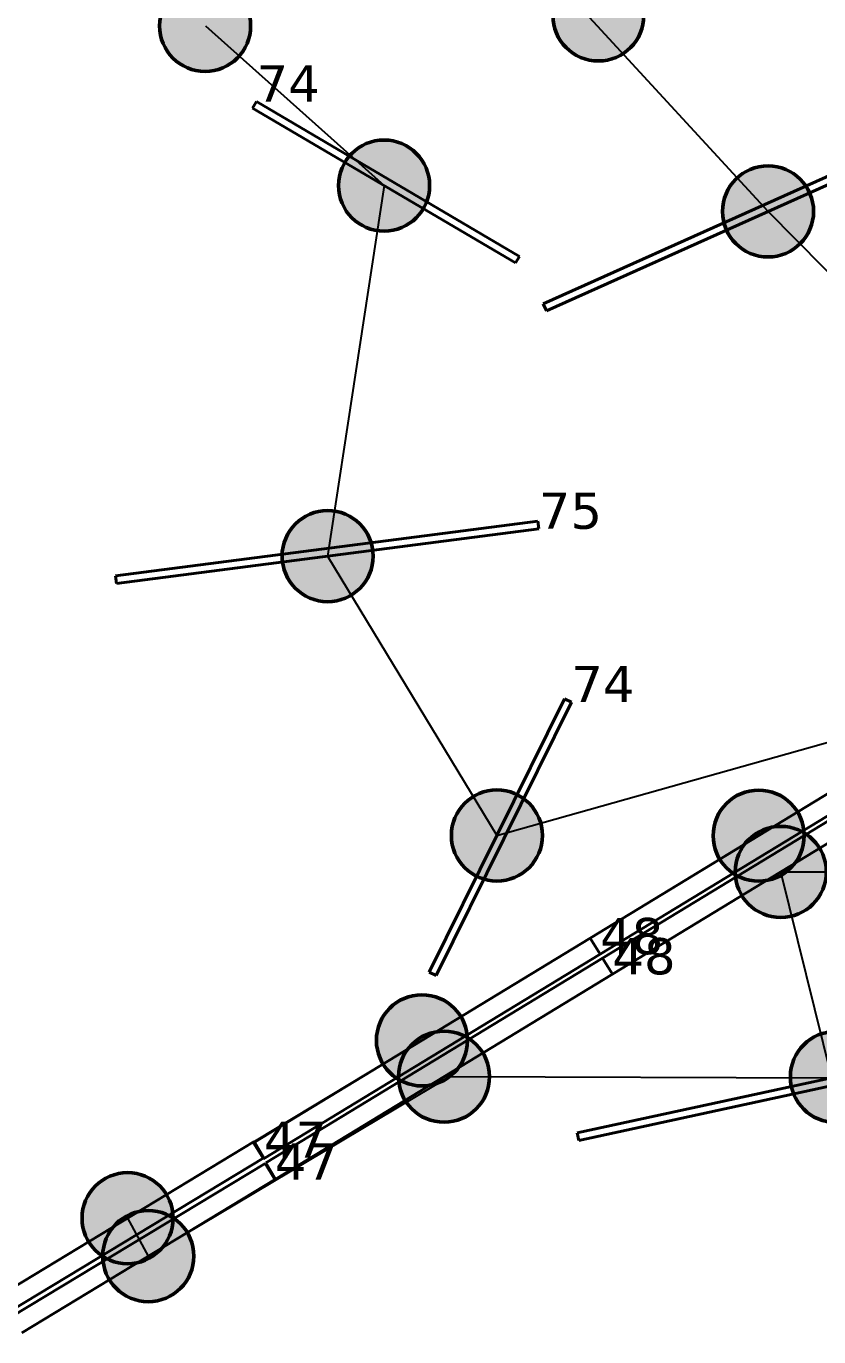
# Model space of a CAD drawing. Header units: millimetres. Extents: x -243740 to 150609, y -473655 to -165121.
# Drawn here: x 3897 to 7836, y -368895 to -362383 of the extents above; entities that cross this region are included whole.
import ezdxf

# ---------------------------------------------------------------- set-up
doc = ezdxf.new("R2010")
doc.units = ezdxf.units.MM
doc.linetypes.add('Штрих', pattern=[6.35, 3.175, -3.175])
for name, color, linetype in [('_Гр.ЩД-1C.10.4.I7.5', 6, 'Continuous'), ('_Гр.ЩД-1C.10.4.I7.6', 6, 'Continuous'), ('Вставка', 252, 'Continuous')]:
    doc.layers.add(name, color=color, linetype=linetype)
for name, color, linetype, lineweight in [('_освещение_dali', 3, 'Continuous', 50), ('A-ANNO-DIMS', 7, 'Continuous', 9), ('DLX_FL1_LUM 222', 5, 'Continuous', 40), ('DLX_LUM 12', 5, 'Continuous', 40), ('DLX_LUM 14', 5, 'Continuous', 40), ('DLX_LUM 17', 5, 'Continuous', 40), ('DLX_LUM 4', 5, 'Continuous', 40), ('АР_монолит', 252, 'Continuous', 50)]:
    doc.layers.add(name, color=color, linetype=linetype, lineweight=lineweight)
doc.styles.add('GOST 2.304', font='')
doc.styles.add('TableTextStyle', font='')
doc.styles.get('GOST 2.304').set_extended_font_data('GOST Common')
doc.styles.get('TableTextStyle').set_extended_font_data('VERDANA.TTF')
doc.linetypes.add('Truba', pattern='A,3e-05,[4,MSH_7,S=1,R=0,X=0,Y=0],-3.022072', length=3.022102)
doc.dimstyles.new('М-200', dxfattribs={"dimtxt": 400, "dimasz": 160, "dimexe": 200, "dimexo": 400, "dimgap": 50, "dimtad": 1, "dimdec": 0, "dimzin": 0, "dimdsep": 46, "dimtxsty": 'GOST 2.304', "dimblk": 'ARCHTICK', "dimcen": 180, "dimdle": 200, "dimadec": 0, "dimazin": 0, "dimtfac": 1, "dimtdec": 0, "dimtmove": 1, "dimatfit": 0, "dimfxl": 1, "dimtolj": 1, "dimtzin": 0, "dimarcsym": 0})

# ---------------------------------------------------------------- blocks, each defined once
blk = doc.blocks.new('_ArchTick')
at = {"color": 0, "linetype": 'ByBlock', "const_width": 0.15}
blk.add_lwpolyline([(-0.5, -0.5), (0.5, 0.5)], dxfattribs=at)
blk = doc.blocks.new('*D46')
at = {"layer": 'A-ANNO-DIMS', "color": 0, "lineweight": -2, "transparency": 16777216}
blk.add_arc((-165703.8, -113309.3), 107894.2, 269.999998, 325.999999, dxfattribs=at)
at = {"layer": 'Defpoints', "color": 0, "lineweight": 30, "transparency": 16777216}
for p in [(-165703.8, -113309.3), (-165703.8, -113309.3), (-75741.3, -173989.8), (-131171, -215527.9), (-165703.8, -221903.3)]:
    blk.add_point(p, dxfattribs=at)
at = {"layer": 'A-ANNO-DIMS', "color": 0, "lineweight": -2, "transparency": 16777216, "xscale": 160, "yscale": 160, "zscale": 160}
for p, rotation in [((-76255.4, -173643), 55.99999895826774), ((-165703.8, -221203.5), 179.9999981265246)]:
    blk.add_blockref('_ArchTick', p, dxfattribs=dict(at, rotation=rotation))
at = {"layer": 'A-ANNO-DIMS', "color": 0, "transparency": 16777216, "insert": (-114299.5, -207822), "char_height": 400, "attachment_point": 5, "rotation": 28.54122, "style": 'GOST 2.304'}
blk.add_mtext('\\A1;56,0%%D', dxfattribs=at)
blk = doc.blocks.new('A$Caabd1818')
at = {"layer": 'DLX_FL1_LUM 222'}
for points in [[(2730.8, 30608.2, 0), (4403.9, 31625.3, 0)], [(4403.9, 31625.3, 0), (2730.8, 30608.2, 0)], [(4403.9, 31625.3, 0), (2730.8, 30608.2, 0)], [(2730.8, 30608.2, 0), (4403.9, 31625.3, 0)], [(4452.7, 31545, 0), (2779.6, 30527.8, 0)], [(2779.6, 30527.8, 0), (4452.7, 31545, 0)], [(2779.6, 30527.8, 0), (4452.7, 31545, 0)], [(4452.7, 31545, 0), (2779.6, 30527.8, 0)], [(2791.6, 30508.2, 0), (4464.7, 31525.3, 0)], [(4464.7, 31525.3, 0), (2791.6, 30508.2, 0)], [(4464.7, 31525.3, 0), (2791.6, 30508.2, 0)], [(2791.6, 30508.2, 0), (4464.7, 31525.3, 0)], [(4513.5, 31445, 0), (2840.4, 30427.9, 0)], [(2840.4, 30427.9, 0), (4513.5, 31445, 0)], [(2840.4, 30427.9, 0), (4513.5, 31445, 0)], [(4513.5, 31445, 0), (2840.4, 30427.9, 0)], [(1057.7, 29591, 0), (2730.8, 30608.2, 0)], [(2730.8, 30608.2, 0), (1057.7, 29591, 0)], [(2730.8, 30608.2, 0), (1057.7, 29591, 0)], [(1057.7, 29591, 0), (2730.8, 30608.2, 0)], [(2730.8, 30608.2, 0), (2730.8, 30608.2, 0)], [(2779.6, 30527.8, 0), (2730.8, 30608.2, 0)], [(2730.8, 30608.2, 0), (2730.8, 30608.2, 0)], [(2730.8, 30608.2, 0), (2779.6, 30527.8, 0)], [(2730.8, 30608.2, 0), (2779.6, 30527.8, 0)], [(2779.6, 30527.8, 0), (2730.8, 30608.2, 0)], [(2730.8, 30608.2, 0), (2730.8, 30608.2, 0)], [(2730.8, 30608.2, 0), (2779.6, 30527.9, 0)], [(2779.6, 30527.9, 0), (2730.8, 30608.2, 0)], [(2730.8, 30608.2, 0), (2730.8, 30608.2, 0)], [(2779.6, 30527.9, 0), (2730.8, 30608.2, 0)], [(2730.8, 30608.2, 0), (2779.6, 30527.9, 0)], [(2779.6, 30527.9, 0), (1106.6, 29510.7, 0)], [(1106.6, 29510.7, 0), (2779.6, 30527.9, 0)], [(1106.6, 29510.7, 0), (2779.6, 30527.9, 0)], [(2779.6, 30527.9, 0), (1106.6, 29510.7, 0)], [(1118.5, 29491.1, 0), (2791.6, 30508.2, 0)], [(2791.6, 30508.2, 0), (1118.5, 29491.1, 0)], [(2791.6, 30508.2, 0), (1118.5, 29491.1, 0)], [(1118.5, 29491.1, 0), (2791.6, 30508.2, 0)], [(2779.6, 30527.9, 0), (2779.6, 30527.9, 0)], [(2779.6, 30527.9, 0), (2779.6, 30527.9, 0)], [(2779.6, 30527.8, 0), (2779.6, 30527.8, 0)], [(2779.6, 30527.8, 0), (2779.6, 30527.8, 0)], [(2791.6, 30508.2, 0), (2791.6, 30508.2, 0)], [(2840.4, 30427.9, 0), (2791.6, 30508.2, 0)], [(2791.6, 30508.2, 0), (2791.6, 30508.2, 0)], [(2791.6, 30508.2, 0), (2840.4, 30427.9, 0)], [(2791.6, 30508.2, 0), (2840.4, 30427.9, 0)], [(2840.4, 30427.9, 0), (2791.6, 30508.2, 0)], [(2791.6, 30508.2, 0), (2791.6, 30508.2, 0)], [(2791.6, 30508.2, 0), (2840.4, 30427.9, 0)], [(2840.4, 30427.9, 0), (2791.6, 30508.2, 0)], [(2791.6, 30508.2, 0), (2791.6, 30508.2, 0)], [(2840.4, 30427.9, 0), (2791.6, 30508.2, 0)], [(2791.6, 30508.2, 0), (2840.4, 30427.9, 0)], [(2840.4, 30427.9, 0), (1167.3, 29410.7, 0)], [(1167.3, 29410.7, 0), (2840.4, 30427.9, 0)], [(1167.3, 29410.7, 0), (2840.4, 30427.9, 0)], [(2840.4, 30427.9, 0), (1167.3, 29410.7, 0)], [(2840.4, 30427.9, 0), (2840.4, 30427.9, 0)], [(2840.4, 30427.9, 0), (2840.4, 30427.9, 0)], [(2840.4, 30427.9, 0), (2840.4, 30427.9, 0)], [(2840.4, 30427.9, 0), (2840.4, 30427.9, 0)], [(1057.7, 29591, 0), (1057.7, 29591, 0)], [(1106.6, 29510.7, 0), (1057.7, 29591, 0)], [(1057.7, 29591, 0), (1057.7, 29591, 0)], [(1057.7, 29591, 0), (1106.6, 29510.7, 0)], [(1057.7, 29591, 0), (1106.6, 29510.7, 0)], [(1106.6, 29510.7, 0), (1057.7, 29591, 0)], [(1106.6, 29510.7, 0), (1106.6, 29510.7, 0)], [(1106.6, 29510.7, 0), (1106.6, 29510.7, 0)], [(1118.5, 29491.1, 0), (1118.5, 29491.1, 0)], [(1167.3, 29410.7, 0), (1118.5, 29491.1, 0)], [(1118.5, 29491.1, 0), (1118.5, 29491.1, 0)], [(1118.5, 29491.1, 0), (1167.3, 29410.7, 0)], [(1118.5, 29491.1, 0), (1167.3, 29410.7, 0)], [(1167.3, 29410.7, 0), (1118.5, 29491.1, 0)], [(1167.3, 29410.7, 0), (1167.3, 29410.7, 0)], [(1167.3, 29410.7, 0), (1167.3, 29410.7, 0)]]:
    blk.add_polyline3d(points, dxfattribs=at)
at = {"layer": 'DLX_LUM 12'}
for points in [[(1052.7, 34731.7, 0), (1072, 34764.4, 0)], [(1072, 34764.4, 0), (1052.7, 34731.7, 0)], [(1072, 34764.4, 0), (1052.7, 34731.7, 0)], [(1052.7, 34731.7, 0), (1072, 34764.4, 0)], [(2359, 33962.4, 0), (1052.7, 34731.7, 0)], [(1052.7, 34731.7, 0), (1052.7, 34731.7, 0)], [(1052.7, 34731.7, 0), (2359, 33962.4, 0)], [(1052.7, 34731.7, 0), (1052.7, 34731.7, 0)], [(1052.7, 34731.7, 0), (2359, 33962.4, 0)], [(2359, 33962.4, 0), (1052.7, 34731.7, 0)], [(1072, 34764.4, 0), (1072, 34764.4, 0)], [(1072, 34764.4, 0), (2378.3, 33995.1, 0)], [(2378.3, 33995.1, 0), (1072, 34764.4, 0)], [(1072, 34764.4, 0), (1072, 34764.4, 0)], [(2378.3, 33995.1, 0), (1072, 34764.4, 0)], [(1072, 34764.4, 0), (2378.3, 33995.1, 0)], [(2378.3, 33995.1, 0), (2359, 33962.4, 0)], [(2359, 33962.4, 0), (2378.3, 33995.1, 0)], [(2359, 33962.4, 0), (2378.3, 33995.1, 0)], [(2378.3, 33995.1, 0), (2359, 33962.4, 0)], [(2378.3, 33995.1, 0), (2378.3, 33995.1, 0)], [(2378.3, 33995.1, 0), (2378.3, 33995.1, 0)], [(2359, 33962.4, 0), (2359, 33962.4, 0)], [(2359, 33962.4, 0), (2359, 33962.4, 0)], [(1930.6, 30438.1, 0), (2602.5, 31797.1, 0)], [(2602.5, 31797.1, 0), (1930.6, 30438.1, 0)], [(2602.5, 31797.1, 0), (1930.6, 30438.1, 0)], [(1930.6, 30438.1, 0), (2602.5, 31797.1, 0)], [(2636.6, 31780.2, 0), (1964.7, 30421.3, 0)], [(1964.7, 30421.3, 0), (2636.6, 31780.2, 0)], [(1964.7, 30421.3, 0), (2636.6, 31780.2, 0)], [(2636.6, 31780.2, 0), (1964.7, 30421.3, 0)], [(2602.5, 31797.1, 0), (2602.5, 31797.1, 0)], [(2602.5, 31797.1, 0), (2636.6, 31780.2, 0)], [(2636.6, 31780.2, 0), (2602.5, 31797.1, 0)], [(2602.5, 31797.1, 0), (2602.5, 31797.1, 0)], [(2636.6, 31780.2, 0), (2602.5, 31797.1, 0)], [(2602.5, 31797.1, 0), (2636.6, 31780.2, 0)], [(2636.6, 31780.2, 0), (2636.6, 31780.2, 0)], [(2636.6, 31780.2, 0), (2636.6, 31780.2, 0)], [(1930.6, 30438.1, 0), (1930.6, 30438.1, 0)], [(1964.7, 30421.3, 0), (1930.6, 30438.1, 0)], [(1930.6, 30438.1, 0), (1930.6, 30438.1, 0)], [(1930.6, 30438.1, 0), (1964.7, 30421.3, 0)], [(1930.6, 30438.1, 0), (1964.7, 30421.3, 0)], [(1964.7, 30421.3, 0), (1930.6, 30438.1, 0)], [(1964.7, 30421.3, 0), (1964.7, 30421.3, 0)], [(1964.7, 30421.3, 0), (1964.7, 30421.3, 0)]]:
    blk.add_polyline3d(points, dxfattribs=at)
at = {"layer": 'DLX_LUM 14'}
for points in [[(2497, 33759.5, 0), (4699.8, 34747, 0)], [(4699.8, 34747, 0), (2497, 33759.5, 0)], [(4699.8, 34747, 0), (2497, 33759.5, 0)], [(2497, 33759.5, 0), (4699.8, 34747, 0)], [(4715.3, 34712.3, 0), (2512.5, 33724.8, 0)], [(2512.5, 33724.8, 0), (4715.3, 34712.3, 0)], [(2512.5, 33724.8, 0), (4715.3, 34712.3, 0)], [(4715.3, 34712.3, 0), (2512.5, 33724.8, 0)], [(2497, 33759.5, 0), (2497, 33759.5, 0)], [(2512.5, 33724.8, 0), (2497, 33759.5, 0)], [(2497, 33759.5, 0), (2497, 33759.5, 0)], [(2497, 33759.5, 0), (2512.5, 33724.8, 0)], [(2497, 33759.5, 0), (2512.5, 33724.8, 0)], [(2512.5, 33724.8, 0), (2497, 33759.5, 0)], [(2512.5, 33724.8, 0), (2512.5, 33724.8, 0)], [(2512.5, 33724.8, 0), (2512.5, 33724.8, 0)], [(2666.1, 29639.8, 0), (5025.5, 30150.3, 0)], [(5025.5, 30150.3, 0), (2666.1, 29639.8, 0)], [(5025.5, 30150.3, 0), (2666.1, 29639.8, 0)], [(2666.1, 29639.8, 0), (5025.5, 30150.3, 0)], [(5033.5, 30113.1, 0), (2674.1, 29602.7, 0)], [(2674.1, 29602.7, 0), (5033.5, 30113.1, 0)], [(2674.1, 29602.7, 0), (5033.5, 30113.1, 0)], [(5033.5, 30113.1, 0), (2674.1, 29602.7, 0)], [(2674.1, 29602.7, 0), (2666.1, 29639.8, 0)], [(2666.1, 29639.8, 0), (2666.1, 29639.8, 0)], [(2666.1, 29639.8, 0), (2674.1, 29602.7, 0)], [(2666.1, 29639.8, 0), (2666.1, 29639.8, 0)], [(2666.1, 29639.8, 0), (2674.1, 29602.7, 0)], [(2674.1, 29602.7, 0), (2666.1, 29639.8, 0)], [(2674.1, 29602.7, 0), (2674.1, 29602.7, 0)], [(2674.1, 29602.7, 0), (2674.1, 29602.7, 0)]]:
    blk.add_polyline3d(points, dxfattribs=at)
at = {"layer": 'DLX_LUM 17'}
for points in [[(371.4, 32407.4, 0), (2469.9, 32679.3, 0)], [(2469.9, 32679.3, 0), (371.4, 32407.4, 0)], [(2469.9, 32679.3, 0), (371.4, 32407.4, 0)], [(371.4, 32407.4, 0), (2469.9, 32679.3, 0)], [(2474.8, 32641.6, 0), (376.3, 32369.8, 0)], [(376.3, 32369.8, 0), (2474.8, 32641.6, 0)], [(376.3, 32369.8, 0), (2474.8, 32641.6, 0)], [(2474.8, 32641.6, 0), (376.3, 32369.8, 0)], [(2469.9, 32679.3, 0), (2469.9, 32679.3, 0)], [(2469.9, 32679.3, 0), (2474.8, 32641.6, 0)], [(2474.8, 32641.6, 0), (2469.9, 32679.3, 0)], [(2469.9, 32679.3, 0), (2469.9, 32679.3, 0)], [(2474.8, 32641.6, 0), (2469.9, 32679.3, 0)], [(2469.9, 32679.3, 0), (2474.8, 32641.6, 0)], [(2474.8, 32641.6, 0), (2474.8, 32641.6, 0)], [(2474.8, 32641.6, 0), (2474.8, 32641.6, 0)], [(376.3, 32369.8, 0), (371.4, 32407.4, 0)], [(371.4, 32407.4, 0), (371.4, 32407.4, 0)], [(371.4, 32407.4, 0), (376.3, 32369.8, 0)], [(371.4, 32407.4, 0), (371.4, 32407.4, 0)], [(371.4, 32407.4, 0), (376.3, 32369.8, 0)], [(376.3, 32369.8, 0), (371.4, 32407.4, 0)], [(376.3, 32369.8, 0), (376.3, 32369.8, 0)], [(376.3, 32369.8, 0), (376.3, 32369.8, 0)]]:
    blk.add_polyline3d(points, dxfattribs=at)
at = {"layer": 'DLX_LUM 4'}
for points in [[(-197.3, 28835.5, 0), (1060.3, 29596.6, 0)], [(1060.3, 29596.6, 0), (-197.3, 28835.5, 0)], [(1060.3, 29596.6, 0), (-197.3, 28835.5, 0)], [(-197.3, 28835.5, 0), (1060.3, 29596.6, 0)], [(1060.3, 29596.6, 0), (1060.3, 29596.6, 0)], [(1060.3, 29596.6, 0), (1109, 29516.2, 0)], [(1109, 29516.2, 0), (1060.3, 29596.6, 0)], [(1060.3, 29596.6, 0), (1060.3, 29596.6, 0)], [(1109, 29516.2, 0), (1060.3, 29596.6, 0)], [(1060.3, 29596.6, 0), (1109, 29516.2, 0)], [(1109, 29516.2, 0), (-148.7, 28755.1, 0)], [(-148.7, 28755.1, 0), (1109, 29516.2, 0)], [(-148.7, 28755.1, 0), (1109, 29516.2, 0)], [(1109, 29516.2, 0), (-148.7, 28755.1, 0)], [(1109, 29516.2, 0), (1109, 29516.2, 0)], [(1109, 29516.2, 0), (1109, 29516.2, 0)], [(-143.1, 28727.4, 0), (1114.5, 29488.5, 0)], [(1114.5, 29488.5, 0), (-143.1, 28727.4, 0)], [(1114.5, 29488.5, 0), (-143.1, 28727.4, 0)], [(-143.1, 28727.4, 0), (1114.5, 29488.5, 0)], [(1114.5, 29488.5, 0), (1114.5, 29488.5, 0)], [(1114.5, 29488.5, 0), (1163.2, 29408, 0)], [(1163.2, 29408, 0), (1114.5, 29488.5, 0)], [(1114.5, 29488.5, 0), (1114.5, 29488.5, 0)], [(1163.2, 29408, 0), (1114.5, 29488.5, 0)], [(1114.5, 29488.5, 0), (1163.2, 29408, 0)], [(1163.2, 29408, 0), (-94.4, 28646.9, 0)], [(-94.4, 28646.9, 0), (1163.2, 29408, 0)], [(-94.4, 28646.9, 0), (1163.2, 29408, 0)], [(1163.2, 29408, 0), (-94.4, 28646.9, 0)], [(1163.2, 29408, 0), (1163.2, 29408, 0)], [(1163.2, 29408, 0), (1163.2, 29408, 0)]]:
    blk.add_polyline3d(points, dxfattribs=at)
blk = doc.blocks.new('A$Cab2378fa')
at = {"lineweight": 25, "true_color": 0xfff5f5}
h = blk.add_hatch(color=7, dxfattribs=at)
h.dxf.hatch_style = 1
h.paths.add_polyline_path([(0, 0), (-141.6, -170.3, 0.174923), (3, -222.4, 0.197808), (162.3, -156.8)])
h.paths.add_polyline_path([(-163.2, 157.6), (0, 0), (147.8, 177.8, 0.175398), (3, 230.2, 0.209014)])
at = {"lineweight": 25}
h = blk.add_hatch(color=0, dxfattribs=at)
h.paths.add_polyline_path([(162.3, -156.8, 0.442338), (147.8, 177.8), (0, 0)])
h.paths.add_polyline_path([(-141.6, -170.3), (0, 0), (-163.2, 157.6, 0.430096)])
blk.add_circle((3, 3.9), 226.3)
blk = doc.blocks.new('Оси200')
at = {"layer": 'A-ANNO-DIMS'}
dim = blk.add_angular_dim_2l(base=(-131171, -215527.9), line1=((-165703.8, -113309.3), (-75741.3, -173989.8)), line2=((-165703.8, -113309.3), (-165703.8, -221903.3)), text='56,0%%D', dimstyle='М-200', override={"dimadec": 2, "dimtmove": 2}, dxfattribs=at)
dim.commit()
dim.dimension.update_dxf_attribs({"geometry": '*D46', "text_midpoint": (-114299.5, -207822), "dimtype": 130})
blk = doc.blocks.new('A$C010e0e93')
at = {"layer": 'A-ANNO-DIMS'}
blk.add_blockref('Оси200', (404603.7, 213803.6), dxfattribs=at)

msp = doc.modelspace()

# ---------------------------------------------------------------- block references
at = {"layer": '_освещение_dali', "color": 1, "ltscale": 100}
msp.add_blockref('A$Cab2378fa', (6737.5, -362333.4), dxfattribs=at)

# ---------------------------------------------------------------- next in the draw order: block references
at = {"layer": 'Вставка', "linetype": 'Truba', "lineweight": 30, "ltscale": 100}
msp.add_blockref('A$C010e0e93', (-234640, -397437.2), dxfattribs=at)

# ---------------------------------------------------------------- next in the draw order: linework, layer by layer
at = {"layer": '_Гр.ЩД-1C.10.4.I7.5', "ltscale": 100}
msp.add_lwpolyline([(7537, -366405), (5864, -367422.2), (4401.2, -368305.7), (4504.1, -368494.3), (6000.8, -367602.5), (7900.2, -367608.4), (7646.6, -366585.3), (8917, -366585.3), (11059, -367493.9), (13787.6, -366866.3), (16800.3, -365974.9)], dxfattribs=at)
at = {"layer": '_Гр.ЩД-1C.10.4.I7.6', "ltscale": 100}
msp.add_lwpolyline([(4787.8, -362381.3), (5675.6, -363174.7), (5395.2, -365016.1), (6236.3, -366404.2), (9418, -365508.4), (9308.4, -365328.1), (9113, -364851), (7583.6, -363303.2), (6677.5, -362320.5)], dxfattribs=at)

# ---------------------------------------------------------------- next in the draw order: block references
at = {"layer": '_освещение_dali', "color": 5, "ltscale": 100}
for p in [(4783.5, -362385.2), (5672.6, -363178.7), (7580.6, -363307.1), (5392.3, -365020), (6233.3, -366408.1), (7534.1, -366409), (7643.7, -366589.2), (5861, -367426.1), (5970.6, -367606.4), (7917.8, -367607.9), (4398.2, -368309.6), (4501.1, -368498.2)]:
    msp.add_blockref('A$Cab2378fa', p, dxfattribs=at)
at = {"layer": 'Defpoints', "linetype": 'Truba', "ltscale": 100}
msp.add_blockref('A$Caabd1818', (3969.7, -397521.8), dxfattribs=at)

# ---------------------------------------------------------------- next in the draw order: texts
at = {"layer": '_освещение_dali', "color": 143, "true_color": 0x77b4be, "style": 'TableTextStyle'}
for s, p in [('74', (5041.7, -362757.3)), ('75', (6444.5, -364880.2)), ('74', (6606.2, -365741.6))]:
    msp.add_text(s, height=180, dxfattribs=at).set_placement(p)
at = {"layer": '_освещение_dali', "color": 132, "true_color": 0x32c8d4, "style": 'TableTextStyle'}
for s, p in [('48', (6749.3, -366993.9)), ('48', (6810.1, -367093.9)), ('47', (5078.6, -368005.6)), ('47', (5132.9, -368113.7))]:
    msp.add_text(s, height=180, dxfattribs=at).set_placement(p)

doc.saveas('drawing.dxf')
